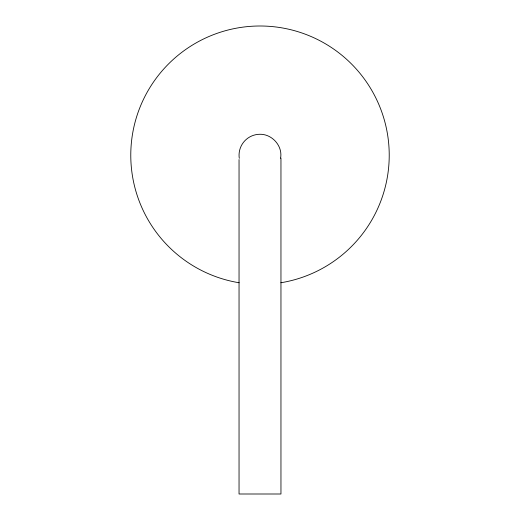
<?xml version="1.0" encoding="UTF-8"?>
<svg xmlns="http://www.w3.org/2000/svg" width="520" height="520" viewBox="0 0 520 520"><rect width="100%" height="100%" fill="white"/><g stroke="black" fill="none" stroke-linecap="round" stroke-linejoin="round"><path stroke-width="0.78" d="M280.547 158.321C282.964 146.172 272.252 134.082 260 134.27A20.956 20.956 0 0 0 239.278 158.347M280.956 158.035L280.956 494L239.044 494L239.044 159.555M239.129 282.75A129.227 129.227 0 0 1 151.743 84.656A129.227 129.227 0 0 1 368.257 84.656A129.227 129.227 0 0 1 280.872 282.75"/></g></svg>
